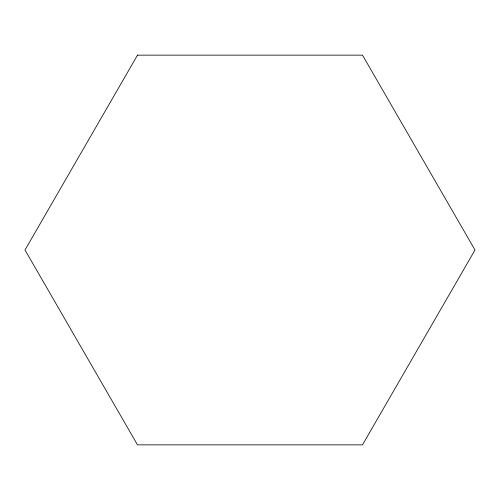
<?xml version="1.0" encoding="UTF-8"?>
<svg xmlns="http://www.w3.org/2000/svg" width="500" height="500" viewBox="0 0 500 500"><rect width="100%" height="100%" fill="white"/><g stroke="black" fill="none" stroke-linecap="round" stroke-linejoin="round"><path stroke-width="0.75" d="M137.5 55.144L25 250L137.5 444.856L362.5 444.856L475 250L362.5 55.144L137.5 55.144"/></g></svg>
